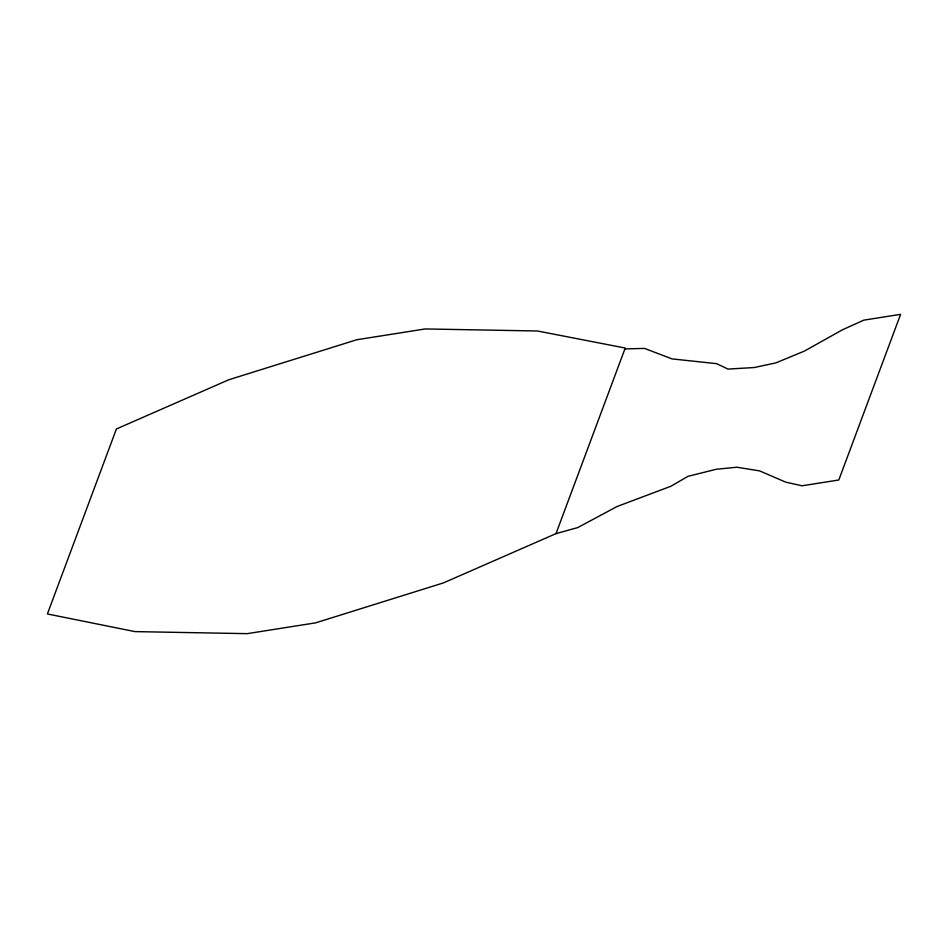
<?xml version="1.0" encoding="UTF-8"?>
<svg xmlns="http://www.w3.org/2000/svg" width="948" height="948" viewBox="0 0 948 948"><rect width="100%" height="100%" fill="white"/><g stroke="black" fill="none" stroke-linecap="round" stroke-linejoin="round"><path stroke-width="1.42" d="M556.002 533.629L625.23 348.034L537.445 330.994L425.214 328.944L356.815 339.74L228.906 379.721L116.403 428.97L47.4 613.96L134.96 631.605L247.191 633.655L315.589 622.86L443.498 582.878L556.002 533.629L577.723 527.586L617.041 506.528L670.923 486.241L687.987 476.323L716.238 469.272L736.928 467.222L759.692 470.907L785.679 482.129L802.032 485.791L838.814 479.984L900.6 314.345L863.818 320.151L842.511 329.762L804.366 351.116L775.843 362.894L754.181 367.54L727.993 369.08L716.641 363.653L672.096 358.913L644.545 348.414L624.91 348.9"/></g></svg>
